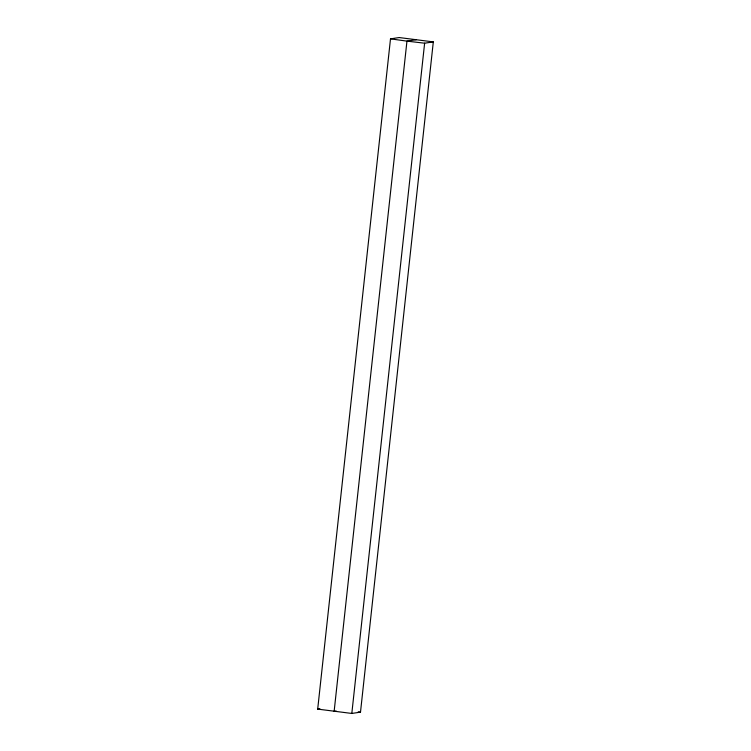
<?xml version="1.0" encoding="UTF-8"?>
<svg xmlns="http://www.w3.org/2000/svg" width="751" height="751" viewBox="0 0 751 751"><rect width="100%" height="100%" fill="white"/><g stroke="black" fill="none" stroke-linecap="round" stroke-linejoin="round"><path stroke-width="1.13" d="M317.692 709.104L390.501 38.864L399.185 37.55L433.308 41.896L360.499 712.136L351.815 713.45L317.692 709.104L319.86 708.775M351.815 713.45L424.625 43.201L433.308 41.896M416.242 39.719L406.958 41.127L390.501 38.864M336.204 711.056L334.139 711.366L406.958 41.127L424.625 43.201M358.218 711.845L360.499 712.136"/></g></svg>
